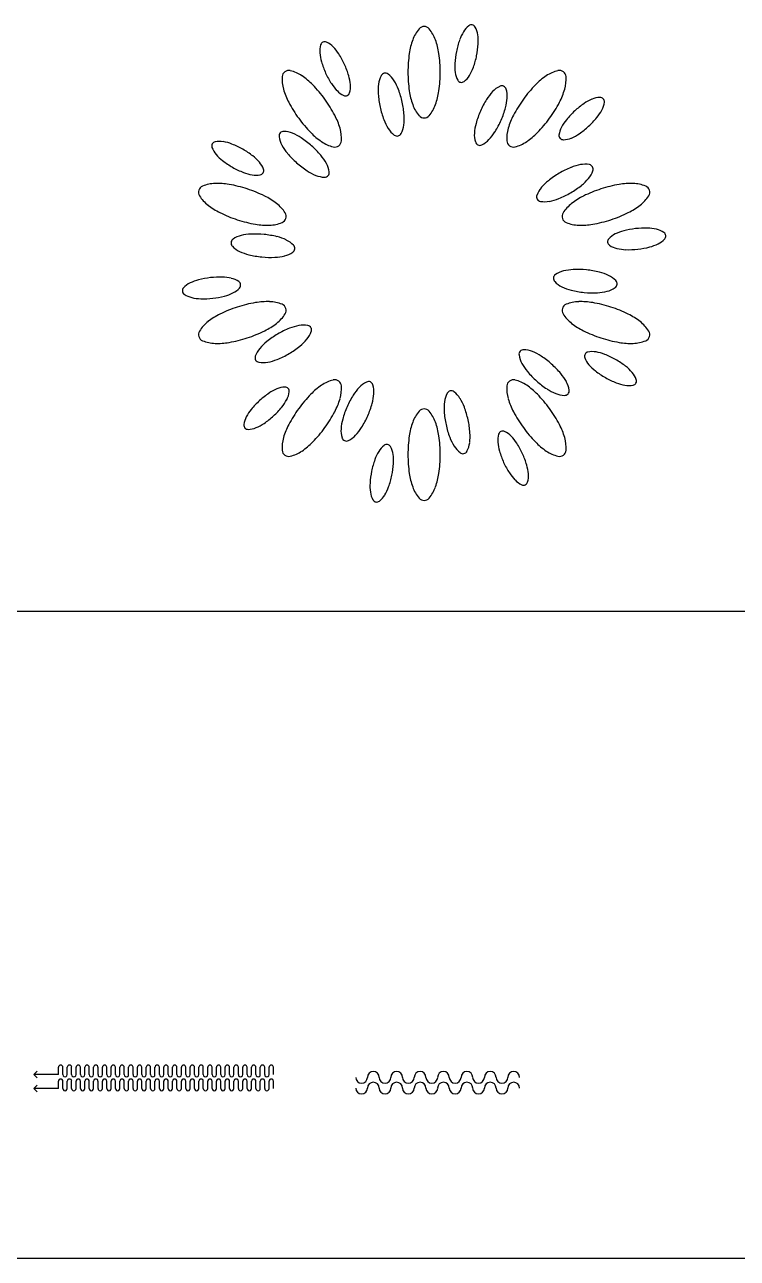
# Model space of a CAD drawing. Extents: x 185064 to 343242, y -369192 to -264966.
# Drawn here: x 213701 to 217319, y -355304 to -349043 of the extents above; entities that cross this region are included whole.
import ezdxf

# ---------------------------------------------------------------- set-up
doc = ezdxf.new("R2010")
doc.units = 0
doc.linetypes.add('HIDDEN2', pattern=[0.1875, 0.125, -0.0625])

# ---------------------------------------------------------------- blocks, each defined once
blk = doc.blocks.new('A$C60F32365')
at = {"color": 3}
for p, q in [((11.3, 811.1), (0, 799.6)), ((11.3, 727.6), (11.3, 811.1)), ((11.3, 811.1), (22.7, 799.6)), ((58.3, 811.1), (46.9, 799.6)), ((58.3, 727.6), (58.3, 811.1)), ((58.3, 811.1), (69.6, 799.6)), ((11.3, 727.6), (35.9, 727.6)), ((11.3, 712.7), (35.9, 712.7)), ((58.3, 727.6), (82.9, 727.6)), ((58.3, 712.7), (82.9, 712.7)), ((11.3, 697.9), (35.9, 697.9)), ((11.3, 683), (35.9, 683)), ((11.3, 668.1), (35.9, 668.1)), ((58.3, 697.9), (82.9, 697.9)), ((58.3, 683), (82.9, 683)), ((58.3, 668.1), (82.9, 668.1)), ((11.3, 653.3), (35.9, 653.3)), ((11.3, 638.4), (35.9, 638.4)), ((58.3, 653.3), (82.9, 653.3)), ((58.3, 638.4), (82.9, 638.4)), ((11.3, 623.6), (35.9, 623.6)), ((11.3, 608.7), (35.9, 608.7)), ((11.3, 593.8), (35.9, 593.8)), ((58.3, 623.6), (82.9, 623.6)), ((58.3, 608.7), (82.9, 608.7)), ((58.3, 593.8), (82.9, 593.8)), ((11.3, 579), (35.9, 579)), ((11.3, 564.1), (35.9, 564.1)), ((11.3, 549.6), (35.9, 549.6)), ((58.3, 579), (82.9, 579)), ((58.3, 564.1), (82.9, 564.1)), ((58.3, 549.6), (82.9, 549.6)), ((11.3, 534.7), (35.9, 534.7)), ((11.3, 519.9), (35.9, 519.9)), ((11.3, 505), (35.9, 505)), ((58.3, 534.7), (82.9, 534.7)), ((58.3, 519.9), (82.9, 519.9)), ((58.3, 505), (82.9, 505)), ((11.3, 490.2), (35.9, 490.2)), ((11.3, 475.3), (35.9, 475.3)), ((11.3, 460.4), (35.9, 460.4)), ((58.3, 490.2), (82.9, 490.2)), ((58.3, 475.3), (82.9, 475.3)), ((58.3, 460.4), (82.9, 460.4)), ((11.3, 445.6), (35.9, 445.6)), ((11.3, 430.7), (35.9, 430.7)), ((58.3, 445.6), (82.9, 445.6)), ((58.3, 430.7), (82.9, 430.7)), ((11.3, 415.8), (35.9, 415.8)), ((11.3, 401), (35.9, 401)), ((11.3, 386.1), (35.9, 386.1)), ((58.3, 415.8), (82.9, 415.8)), ((58.3, 401), (82.9, 401)), ((58.3, 386.1), (82.9, 386.1)), ((11.3, 371.2), (35.9, 371.2)), ((11.3, 356.4), (35.9, 356.4)), ((11.3, 356.4), (35.9, 356.4)), ((11.3, 341.5), (35.9, 341.5)), ((58.3, 371.2), (82.9, 371.2)), ((58.3, 356.4), (82.9, 356.4)), ((58.3, 356.4), (82.9, 356.4)), ((58.3, 341.5), (82.9, 341.5)), ((11.3, 326.6), (35.9, 326.6)), ((11.3, 311.8), (35.9, 311.8)), ((11.3, 296.9), (35.9, 296.9)), ((58.3, 326.6), (82.9, 326.6)), ((58.3, 311.8), (82.9, 311.8)), ((58.3, 296.9), (82.9, 296.9)), ((11.3, 282), (35.9, 282)), ((11.3, 267.2), (35.9, 267.2)), ((11.3, 252.3), (35.9, 252.3)), ((58.3, 282), (82.9, 282)), ((58.3, 267.2), (82.9, 267.2)), ((58.3, 252.3), (82.9, 252.3)), ((11.3, 237.5), (35.9, 237.5)), ((11.3, 222.6), (35.9, 222.6)), ((58.3, 237.5), (82.9, 237.5)), ((58.3, 222.6), (82.9, 222.6)), ((11.3, 207.7), (35.9, 207.7)), ((11.3, 193.2), (35.9, 193.2)), ((11.3, 178.4), (35.9, 178.4)), ((58.3, 207.7), (82.9, 207.7)), ((58.3, 193.2), (82.9, 193.2)), ((58.3, 178.4), (82.9, 178.4)), ((11.3, 163.5), (35.9, 163.5)), ((11.3, 148.6), (35.9, 148.6)), ((11.3, 133.8), (35.9, 133.8)), ((58.3, 163.5), (82.9, 163.5)), ((58.3, 148.6), (82.9, 148.6)), ((58.3, 133.8), (82.9, 133.8)), ((11.3, 118.9), (35.9, 118.9)), ((11.3, 104.1), (35.9, 104.1)), ((11.3, 89.2), (35.9, 89.2)), ((58.3, 118.9), (82.9, 118.9)), ((58.3, 104.1), (82.9, 104.1)), ((58.3, 89.2), (82.9, 89.2)), ((11.3, 74.3), (35.9, 74.3)), ((11.3, 59.5), (35.9, 59.5)), ((11.3, 44.6), (35.9, 44.6)), ((58.3, 74.3), (82.9, 74.3)), ((58.3, 59.5), (82.9, 59.5)), ((58.3, 44.6), (82.9, 44.6)), ((11.3, 29.7), (35.9, 29.7)), ((11.3, 14.9), (35.9, 14.9)), ((11.3, 0), (35.9, 0)), ((58.3, 29.7), (82.9, 29.7)), ((58.3, 14.9), (82.9, 14.9)), ((58.3, 0), (82.9, 0))]:
    blk.add_line(p, q, dxfattribs=at)
for centre, start, end in [((11.3, 705.3), 90, 270), ((35.9, 720.2), 270, 90), ((58.3, 705.3), 90, 270), ((82.9, 720.2), 270, 90), ((11.3, 675.6), 90, 270), ((35.9, 690.4), 270, 90), ((35.9, 660.7), 270, 90), ((58.3, 675.6), 90, 270), ((82.9, 690.4), 270, 90), ((82.9, 660.7), 270, 90), ((11.3, 645.8), 90, 270), ((35.9, 631), 270, 90), ((58.3, 645.8), 90, 270), ((82.9, 631), 270, 90), ((11.3, 616.1), 90, 270), ((11.3, 586.4), 90, 270), ((35.9, 601.3), 270, 90), ((58.3, 616.1), 90, 270), ((58.3, 586.4), 90, 270), ((82.9, 601.3), 270, 90), ((11.3, 556.7), 90, 270), ((35.9, 571.5), 270, 90), ((35.9, 542.2), 270, 90), ((58.3, 556.7), 90, 270), ((82.9, 571.5), 270, 90), ((82.9, 542.2), 270, 90), ((11.3, 527.3), 90, 270), ((11.3, 497.6), 90, 270), ((35.9, 512.4), 270, 90), ((58.3, 527.3), 90, 270), ((58.3, 497.6), 90, 270), ((82.9, 512.4), 270, 90), ((11.3, 467.9), 90, 270), ((35.9, 482.7), 270, 90), ((35.9, 453), 270, 90), ((58.3, 467.9), 90, 270), ((82.9, 482.7), 270, 90), ((82.9, 453), 270, 90), ((11.3, 438.1), 90, 270), ((35.9, 423.3), 270, 90), ((58.3, 438.1), 90, 270), ((82.9, 423.3), 270, 90), ((11.3, 408.4), 90, 270), ((11.3, 378.7), 90, 270), ((35.9, 393.5), 270, 90), ((58.3, 408.4), 90, 270), ((58.3, 378.7), 90, 270), ((82.9, 393.5), 270, 90), ((11.3, 348.9), 90, 270), ((35.9, 363.8), 270, 90), ((35.9, 363.8), 270, 90), ((35.9, 334.1), 270, 90), ((58.3, 348.9), 90, 270), ((82.9, 363.8), 270, 90), ((82.9, 363.8), 270, 90), ((82.9, 334.1), 270, 90), ((11.3, 319.2), 90, 270), ((11.3, 289.5), 90, 270), ((35.9, 304.3), 270, 90), ((58.3, 319.2), 90, 270), ((58.3, 289.5), 90, 270), ((82.9, 304.3), 270, 90), ((11.3, 259.7), 90, 270), ((35.9, 274.6), 270, 90), ((35.9, 244.9), 270, 90), ((58.3, 259.7), 90, 270), ((82.9, 274.6), 270, 90), ((82.9, 244.9), 270, 90), ((11.3, 230), 90, 270), ((35.9, 215.2), 270, 90), ((58.3, 230), 90, 270), ((82.9, 215.2), 270, 90), ((11.3, 200.3), 90, 270), ((11.3, 170.9), 90, 270), ((35.9, 185.8), 270, 90), ((58.3, 200.3), 90, 270), ((58.3, 170.9), 90, 270), ((82.9, 185.8), 270, 90), ((11.3, 141.2), 90, 270), ((35.9, 156.1), 270, 90), ((35.9, 126.3), 270, 90), ((58.3, 141.2), 90, 270), ((82.9, 156.1), 270, 90), ((82.9, 126.3), 270, 90), ((11.3, 111.5), 90, 270), ((11.3, 81.8), 90, 270), ((35.9, 96.6), 270, 90), ((58.3, 111.5), 90, 270), ((58.3, 81.8), 90, 270), ((82.9, 96.6), 270, 90), ((11.3, 52), 90, 270), ((35.9, 66.9), 270, 90), ((35.9, 37.2), 270, 90), ((58.3, 52), 90, 270), ((82.9, 66.9), 270, 90), ((82.9, 37.2), 270, 90), ((11.3, 22.3), 90, 270), ((35.9, 7.4), 270, 90), ((58.3, 22.3), 90, 270), ((82.9, 7.4), 270, 90)]:
    blk.add_arc(centre, 7.43, start, end, dxfattribs=at)
blk = doc.blocks.new('asrtasre')
at = {"color": 3, "lineweight": -2}
for centre, start, end in [((393855, -158037), 90, 270), ((393855, -158156), 270, 90), ((393855, -158275), 90, 270), ((393855, -158393), 270, 90), ((393855, -158512), 90, 270), ((393855, -158631), 270, 90), ((393855, -158750), 90, 270), ((393855, -158868), 270, 90), ((393855, -158987), 90, 270), ((393855, -159106), 270, 90), ((393855, -159224), 90, 270), ((393855, -159343), 270, 90), ((393855, -159462), 90, 270), ((393855, -159581), 270, 90)]:
    blk.add_arc(centre, 59.4, start, end, dxfattribs=at)
blk = doc.blocks.new('awetaeert')
at = {"color": 8}
for centre, radius, start, end in [((453596, 216421.2), 11.2, 90, 139.5474), ((453596, 216421.2), 11.2, 40.4526, 90), ((453695.1, 216403.6), 38, 127.9979, 148.9983), ((453676.1, 216427.9), 7.18, 78.4505, 127.9979), ((453676.1, 216427.9), 7.18, 28.903, 78.4505), ((453649.2, 216413), 38, 7.9026, 28.903), ((453632.6, 216389.9), 59.3, 139.5474, 160.5478), ((453559.3, 216389.9), 59.3, 19.4522, 40.4526), ((453729.8, 216382.8), 78.5, 148.9983, 160.1276), ((453609.1, 216407.5), 78.5, 356.7733, 7.9026), ((453457.4, 216390.8), 38, 163.9979, 184.9983), ((453427.8, 216399.3), 7.18, 114.4505, 163.9979), ((453427.8, 216399.3), 7.18, 64.903, 114.4505), ((453414.7, 216371.4), 38, 43.9026, 64.903), ((453385.6, 216343.4), 78.5, 32.7733, 43.9026), ((453692.2, 216368.9), 122.6, 160.5478, 171.6771), ((453499.7, 216368.9), 122.6, 8.3229, 19.4522), ((453787.8, 216361.8), 140.1, 168.4505, 176.7733), ((453787.8, 216361.8), 140.1, 160.1276, 168.4505), ((453547.6, 216410.9), 140.1, 348.4505, 356.7733), ((453497.7, 216394.4), 78.5, 184.9983, 196.1276), ((453556.9, 216411.5), 140.1, 196.1276, 204.4505), ((453333.8, 216310), 140.1, 24.4505, 32.7733), ((453787.5, 216354.9), 218.9, 171.6771, 180), ((453404.4, 216354.9), 218.9, 0, 8.3229), ((453726.2, 216365.3), 78.5, 176.7733, 187.9026), ((453547.6, 216410.9), 140.1, 340.1276, 348.4505), ((453414.9, 216343), 59.3, 175.5474, 196.5478), ((453366.9, 216346.7), 11.2, 126, 175.5474), ((453366.9, 216346.7), 11.2, 76.4526, 126), ((453355.6, 216299.9), 59.3, 55.4522, 76.4526), ((453319.8, 216247.9), 122.6, 44.3229, 55.4522), ((453556.9, 216411.5), 140.1, 204.4505, 212.7733), ((453333.8, 216310), 140.1, 16.1276, 24.4505), ((453393, 216327.1), 78.5, 4.9983, 16.1276), ((453560, 216329.5), 41.5, 151.8832, 172.8836), ((453530.3, 216345.4), 7.86, 102.3357, 151.8832), ((453530.3, 216345.4), 7.86, 52.7883, 102.3357), ((453509.9, 216318.6), 41.5, 31.7879, 52.7883), ((453787.5, 216354.9), 218.9, 180, 188.3229), ((453404.4, 216354.9), 218.9, 351.6771, 0), ((453686.1, 216359.7), 38, 187.9026, 208.903), ((453640.2, 216369.1), 38, 307.9979, 328.9983), ((453605.5, 216390), 78.5, 328.9983, 340.1276), ((453872.1, 216247.9), 122.6, 124.5478, 135.6771), ((453836.3, 216299.9), 59.3, 103.5474, 124.5478), ((453825, 216346.7), 11.2, 54, 103.5474), ((453825, 216346.7), 11.2, 4.4526, 54), ((453777, 216343), 59.3, 343.4522, 4.4526), ((453250.9, 216180.6), 218.9, 36, 44.3229), ((453505.1, 216378.1), 78.5, 212.7733, 223.9026), ((453433.3, 216330.7), 38, 343.9979, 4.9983), ((453603.9, 216324.1), 85.8, 172.8836, 184.0129), ((453472.3, 216295.3), 85.8, 20.6586, 31.7879), ((453659.2, 216344.9), 7.18, 208.903, 258.4505), ((453659.2, 216344.9), 7.18, 258.4505, 307.9979), ((453742.1, 216293.7), 41.5, 115.8832, 136.8836), ((453727.4, 216324.1), 7.86, 66.3357, 115.8832), ((453727.4, 216324.1), 7.86, 16.7883, 66.3357), ((453941, 216180.6), 218.9, 135.6771, 144), ((453475.5, 216361), 122.6, 196.5478, 207.6771), ((453250.9, 216180.6), 218.9, 27.6771, 36), ((453476, 216350.1), 38, 223.9026, 244.903), ((453462.9, 216322.2), 7.18, 244.903, 294.4505), ((453462.9, 216322.2), 7.18, 294.4505, 343.9979), ((453671.2, 216328.8), 153.2, 184.0129, 192.3357), ((453409.2, 216271.5), 153.2, 12.3357, 20.6586), ((453692.2, 216341), 122.6, 188.3229, 199.4522), ((453499.7, 216341), 122.6, 340.5478, 351.6771), ((453831.6, 216227.8), 153.2, 148.0129, 156.3357), ((453774.4, 216263.5), 85.8, 136.8836, 148.0129), ((453651, 216317.6), 85.8, 344.6586, 355.7879), ((453695.1, 216314.3), 41.5, 355.7879, 16.7883), ((453941, 216180.6), 218.9, 144, 152.3229), ((453716.4, 216361), 122.6, 332.3229, 343.4522), ((453910.7, 216237), 78.5, 112.9983, 124.1276), ((453894.9, 216274.3), 38, 91.9979, 112.9983), ((453893.8, 216305.1), 7.18, 42.4505, 91.9979), ((453893.8, 216305.1), 7.18, 352.903, 42.4505), ((453560.8, 216405.7), 218.9, 207.6771, 216), ((453671.2, 216328.8), 153.2, 192.3357, 200.6586), ((453409.2, 216271.5), 153.2, 4.0129, 12.3357), ((453632.6, 216319.9), 59.3, 199.4522, 220.4526), ((453559.3, 216319.9), 59.3, 319.5474, 340.5478), ((453831.6, 216227.8), 153.2, 156.3357, 164.6586), ((453586, 216335.4), 153.2, 336.3357, 344.6586), ((453631.1, 216405.7), 218.9, 324, 332.3229), ((453945.3, 216186), 140.1, 132.4505, 140.7733), ((453945.3, 216186), 140.1, 124.1276, 132.4505), ((453827.6, 216327.9), 78.5, 320.7733, 331.9026), ((453863.3, 216308.9), 38, 331.9026, 352.903), ((453560.8, 216405.7), 218.9, 216, 224.3229), ((453336.2, 216225.3), 122.6, 16.5478, 27.6771), ((453608.1, 216305), 85.8, 200.6586, 211.7879), ((453520.4, 216270.7), 41.5, 331.8832, 352.8836), ((453476.5, 216276.2), 85.8, 352.8836, 4.0129), ((453596, 216288.7), 11.2, 220.4526, 270), ((453596, 216288.7), 11.2, 270, 319.5474), ((453766.5, 216245.6), 85.8, 164.6586, 175.7879), ((453586, 216335.4), 153.2, 328.0129, 336.3357), ((453855.7, 216225.3), 122.6, 152.3229, 163.4522), ((453631.1, 216405.7), 218.9, 315.6771, 324), ((453897.6, 216225), 78.5, 140.7733, 151.9026), ((453779.8, 216366.9), 140.1, 312.4505, 320.7733), ((453358.3, 216246.9), 7.86, 138.3357, 187.8832), ((453391.7, 216251.5), 41.5, 187.8832, 208.8836), ((453358.3, 216246.9), 7.86, 88.7883, 138.3357), ((453357.6, 216213.2), 41.5, 67.7879, 88.7883), ((453340.9, 216172.2), 85.8, 56.6586, 67.7879), ((453303.8, 216115.9), 153.2, 48.3357, 56.6586), ((453491.9, 216338.4), 122.6, 224.3229, 235.4522), ((453396.8, 216243.3), 59.3, 355.5474, 16.5478), ((453570.5, 216281.7), 41.5, 211.7879, 232.7883), ((453550.1, 216254.8), 7.86, 232.7883, 282.3357), ((453550.1, 216254.8), 7.86, 282.3357, 331.8832), ((453722.4, 216248.9), 41.5, 175.7879, 196.7883), ((453643.1, 216299.7), 85.8, 316.8836, 328.0129), ((453795.1, 216243.3), 59.3, 163.4522, 184.4526), ((453700, 216338.4), 122.6, 304.5478, 315.6771), ((453831.3, 216247.9), 7.18, 172.903, 222.4505), ((453861.9, 216244), 38, 151.9026, 172.903), ((453830.2, 216278.6), 38, 271.9979, 292.9983), ((453814.4, 216315.9), 78.5, 292.9983, 304.1276), ((453779.8, 216366.9), 140.1, 304.1276, 312.4505), ((453243.7, 216230.2), 7.18, 150.4505, 199.9979), ((453272.6, 216240.8), 38, 199.9979, 220.9983), ((453243.7, 216230.2), 7.18, 100.903, 150.4505), ((453249.5, 216200), 38, 79.9026, 100.903), ((453242.4, 216160.2), 78.5, 68.7733, 79.9026), ((453220.1, 216102.7), 140.1, 60.4505, 68.7733), ((453220.1, 216102.7), 140.1, 52.1276, 60.4505), ((453430.4, 216272.9), 85.8, 208.8836, 220.0129), ((453303.8, 216115.9), 153.2, 40.0129, 48.3357), ((453456, 216286.4), 59.3, 235.4522, 256.4526), ((453444.8, 216239.6), 11.2, 256.4526, 306), ((453444.8, 216239.6), 11.2, 306, 355.5474), ((453690.2, 216239.1), 7.86, 196.7883, 246.3357), ((453690.2, 216239.1), 7.86, 246.3357, 295.8832), ((453675.4, 216269.4), 41.5, 295.8832, 316.8836), ((453747.1, 216239.6), 11.2, 184.4526, 234), ((453747.1, 216239.6), 11.2, 234, 283.5474), ((453735.9, 216286.4), 59.3, 283.5474, 304.5478), ((453831.3, 216247.9), 7.18, 222.4505, 271.9979), ((453303.2, 216267.3), 78.5, 220.9983, 232.1276), ((453341, 216316), 140.1, 232.1276, 240.4505), ((453257.9, 216151.4), 78.5, 40.9983, 52.1276), ((453288.5, 216177.9), 38, 19.9979, 40.9983), ((453482.1, 216316.2), 153.2, 220.0129, 228.3357), ((453482.1, 216316.2), 153.2, 228.3357, 236.6586), ((453355.4, 216159.2), 85.8, 28.8836, 40.0129), ((453341, 216316), 140.1, 240.4505, 248.7733), ((453318.7, 216258.5), 78.5, 248.7733, 259.9026), ((453311.6, 216218.7), 38, 259.9026, 280.903), ((453317.4, 216188.4), 7.18, 280.903, 330.4505), ((453317.4, 216188.4), 7.18, 330.4505, 19.9979), ((453445, 216259.9), 85.8, 236.6586, 247.7879), ((453394.2, 216180.6), 41.5, 7.8832, 28.8836), ((453427.6, 216185.2), 7.86, 318.3357, 7.8832), ((453901.9, 216051.8), 153.2, 120.3357, 128.6586), ((453901.9, 216051.8), 153.2, 112.0129, 120.3357), ((453876.7, 216114.3), 85.8, 100.8836, 112.0129), ((453868.3, 216157.8), 41.5, 79.8832, 100.8836), ((453842.4, 216202), 41.5, 319.7879, 340.7883), ((453874.2, 216190.9), 7.86, 30.3357, 79.8832), ((453874.2, 216190.9), 7.86, 340.7883, 30.3357), ((453225.3, 216151.9), 11.2, 112.4526, 162), ((453243.7, 216107.4), 59.3, 91.4522, 112.4526), ((453245.3, 216044.2), 122.6, 80.3229, 91.4522), ((453229.1, 215949.3), 218.9, 72, 80.3229), ((453428.3, 216218.9), 41.5, 247.7879, 268.7883), ((453427.6, 216185.2), 7.86, 268.7883, 318.3357), ((453826, 216133), 41.5, 139.7879, 160.7883), ((453859.8, 216104.4), 85.8, 128.6586, 139.7879), ((453766.5, 216283.2), 153.2, 300.3357, 308.6586), ((453808.6, 216230.6), 85.8, 308.6586, 319.7879), ((453962.8, 215949.3), 218.9, 99.6771, 108), ((453946.6, 216044.2), 122.6, 88.5478, 99.6771), ((453948.2, 216107.4), 59.3, 67.5474, 88.5478), ((453966.6, 216151.9), 11.2, 18, 67.5474), ((453225.3, 216151.9), 11.2, 162, 211.5474), ((453266.4, 216177.1), 59.3, 211.5474, 232.5478), ((453229.1, 215949.3), 218.9, 63.6771, 72), ((453271.8, 216035.6), 122.6, 52.5478, 63.6771), ((453794.2, 216144.1), 7.86, 160.7883, 210.3357), ((453794.2, 216144.1), 7.86, 210.3357, 259.8832), ((453791.8, 216220.7), 85.8, 280.8836, 292.0129), ((453766.5, 216283.2), 153.2, 292.0129, 300.3357), ((453920.1, 216035.6), 122.6, 116.3229, 127.4522), ((453962.8, 215949.3), 218.9, 108, 116.3229), ((453925.5, 216177.1), 59.3, 307.4522, 328.4526), ((453966.6, 216151.9), 11.2, 328.4526, 18), ((453304.8, 216227.3), 122.6, 232.5478, 243.6771), ((453310.3, 216085.8), 59.3, 31.5474, 52.5478), ((453800.1, 216177.3), 41.5, 259.8832, 280.8836), ((453881.6, 216085.8), 59.3, 127.4522, 148.4526), ((453887.1, 216227.3), 122.6, 296.3229, 307.4522), ((453347.5, 216313.6), 218.9, 243.6771, 252), ((453347.5, 216313.6), 218.9, 252, 260.3229), ((453331.3, 216218.7), 122.6, 260.3229, 271.4522), ((453332.9, 216155.4), 59.3, 271.4522, 292.4526), ((453351.3, 216111), 11.2, 292.4526, 342), ((453351.3, 216111), 11.2, 342, 31.5474), ((453840.6, 216111), 11.2, 148.4526, 198), ((453840.6, 216111), 11.2, 198, 247.5474), ((453859, 216155.4), 59.3, 247.5474, 268.5478), ((453860.6, 216218.7), 122.6, 268.5478, 279.6771), ((453844.4, 216313.6), 218.9, 279.6771, 288), ((453844.4, 216313.6), 218.9, 288, 296.3229), ((453296.3, 216038.4), 41.5, 103.7879, 124.7883), ((453306.8, 215995.4), 85.8, 92.6586, 103.7879), ((453310, 215928), 153.2, 84.3357, 92.6586), ((453310, 215928), 153.2, 76.0129, 84.3357), ((453326.3, 215993.5), 85.8, 64.8836, 76.0129), ((453936, 216047.2), 38, 115.9026, 136.903), ((453953.7, 216010.7), 78.5, 104.7733, 115.9026), ((453969.4, 215951.1), 140.1, 96.4505, 104.7733), ((453969.4, 215951.1), 140.1, 88.1276, 96.4505), ((453971.4, 216012.8), 78.5, 76.9983, 88.1276), ((453980.5, 216052.2), 38, 55.9979, 76.9983), ((453997.8, 216077.7), 7.18, 6.4505, 55.9979), ((453997.8, 216077.7), 7.18, 316.903, 6.4505), ((453277.1, 216066), 7.86, 174.3357, 223.8832), ((453277.1, 216066), 7.86, 124.7883, 174.3357), ((453301.4, 216089.4), 41.5, 223.8832, 244.8836), ((453345.1, 216033.5), 41.5, 43.8832, 64.8836), ((453369.3, 216056.9), 7.86, 304.7883, 354.3357), ((453369.3, 216056.9), 7.86, 354.3357, 43.8832), ((453913.5, 216068.2), 7.18, 136.903, 186.4505), ((453913.5, 216068.2), 7.18, 186.4505, 235.9979), ((453930.8, 216093.7), 38, 235.9979, 256.9983), ((453939.9, 216133.2), 78.5, 256.9983, 268.1276), ((453941.9, 216194.8), 140.1, 268.1276, 276.4505), ((453941.9, 216194.8), 140.1, 276.4505, 284.7733), ((453957.6, 216135.2), 78.5, 284.7733, 295.9026), ((453975.3, 216098.8), 38, 295.9026, 316.903), ((453320.1, 216129.5), 85.8, 244.8836, 256.0129), ((453336.4, 216194.9), 153.2, 256.0129, 264.3357), ((453336.4, 216194.9), 153.2, 264.3357, 272.6586), ((453339.6, 216127.5), 85.8, 272.6586, 283.7879), ((453350.1, 216084.6), 41.5, 283.7879, 304.7883), ((453841.8, 215978.4), 41.5, 103.7879, 124.7883), ((453852.3, 215935.4), 85.8, 92.6586, 103.7879), ((453855.5, 215868.1), 153.2, 84.3357, 92.6586), ((453855.5, 215868.1), 153.2, 76.0129, 84.3357), ((453871.8, 215933.5), 85.8, 64.8836, 76.0129), ((453216.6, 215964.2), 38, 115.9026, 136.903), ((453234.3, 215927.8), 78.5, 104.7733, 115.9026), ((453250, 215868.2), 140.1, 96.4505, 104.7733), ((453250, 215868.2), 140.1, 88.1276, 96.4505), ((453252, 215929.8), 78.5, 76.9983, 88.1276), ((453261.1, 215969.2), 38, 55.9979, 76.9983), ((453278.4, 215994.8), 7.18, 6.4505, 55.9979), ((453278.4, 215994.8), 7.18, 316.903, 6.4505), ((453822.6, 216006.1), 7.86, 124.7883, 174.3357), ((453822.6, 216006.1), 7.86, 174.3357, 223.8832), ((453846.8, 216029.4), 41.5, 223.8832, 244.8836), ((453890.5, 215973.6), 41.5, 43.8832, 64.8836), ((453914.8, 215996.9), 7.86, 304.7883, 354.3357), ((453914.8, 215996.9), 7.86, 354.3357, 43.8832), ((453194.1, 215985.2), 7.18, 136.903, 186.4505), ((453194.1, 215985.2), 7.18, 186.4505, 235.9979), ((453211.4, 216010.8), 38, 235.9979, 256.9983), ((453220.5, 216050.2), 78.5, 256.9983, 268.1276), ((453222.5, 216111.8), 140.1, 268.1276, 276.4505), ((453222.5, 216111.8), 140.1, 276.4505, 284.7733), ((453238.2, 216052.2), 78.5, 284.7733, 295.9026), ((453255.9, 216015.8), 38, 295.9026, 316.903), ((453865.6, 216069.5), 85.8, 244.8836, 256.0129), ((453881.9, 216134.9), 153.2, 256.0129, 264.3357), ((453881.9, 216134.9), 153.2, 264.3357, 272.6586), ((453885.1, 216067.6), 85.8, 272.6586, 283.7879), ((453895.6, 216024.6), 41.5, 283.7879, 304.7883), ((453347.5, 215749.4), 218.9, 108, 116.3229), ((453347.5, 215749.4), 218.9, 99.6771, 108), ((453331.3, 215844.3), 122.6, 88.5478, 99.6771), ((453332.9, 215907.5), 59.3, 67.5474, 88.5478), ((453351.3, 215952), 11.2, 18, 67.5474), ((453351.3, 215952), 11.2, 328.4526, 18), ((453840.6, 215952), 11.2, 162, 211.5474), ((453840.6, 215952), 11.2, 112.4526, 162), ((453859, 215907.5), 59.3, 91.4522, 112.4526), ((453860.6, 215844.3), 122.6, 80.3229, 91.4522), ((453844.4, 215749.4), 218.9, 72, 80.3229), ((453844.4, 215749.4), 218.9, 63.6771, 72), ((453266.4, 215885.9), 59.3, 127.4522, 148.4526), ((453304.8, 215835.7), 122.6, 116.3229, 127.4522), ((453271.8, 216027.4), 122.6, 296.3229, 307.4522), ((453310.3, 215977.2), 59.3, 307.4522, 328.4526), ((453881.6, 215977.2), 59.3, 211.5474, 232.5478), ((453920.1, 216027.4), 122.6, 232.5478, 243.6771), ((453887.1, 215835.7), 122.6, 52.5478, 63.6771), ((453925.5, 215885.9), 59.3, 31.5474, 52.5478), ((453225.3, 215911.1), 11.2, 148.4526, 198), ((453229.1, 216113.7), 218.9, 288, 296.3229), ((453425.4, 215779.7), 153.2, 120.3357, 128.6586), ((453425.4, 215779.7), 153.2, 112.0129, 120.3357), ((453400.1, 215842.2), 85.8, 100.8836, 112.0129), ((453391.8, 215885.7), 41.5, 79.8832, 100.8836), ((453365.9, 215929.9), 41.5, 319.7879, 340.7883), ((453397.7, 215918.8), 7.86, 30.3357, 79.8832), ((453397.7, 215918.8), 7.86, 340.7883, 30.3357), ((453962.8, 216113.7), 218.9, 243.6771, 252), ((453966.6, 215911.1), 11.2, 342, 31.5474), ((453225.3, 215911.1), 11.2, 198, 247.5474), ((453243.7, 215955.5), 59.3, 247.5474, 268.5478), ((453245.3, 216018.7), 122.6, 268.5478, 279.6771), ((453229.1, 216113.7), 218.9, 279.6771, 288), ((453383.3, 215832.3), 85.8, 128.6586, 139.7879), ((453290, 216011.1), 153.2, 300.3357, 308.6586), ((453332.1, 215958.5), 85.8, 308.6586, 319.7879), ((453962.8, 216113.7), 218.9, 252, 260.3229), ((453946.6, 216018.7), 122.6, 260.3229, 271.4522), ((453948.2, 215955.5), 59.3, 271.4522, 292.4526), ((453966.6, 215911.1), 11.2, 292.4526, 342), ((453317.7, 215872), 7.86, 160.7883, 210.3357), ((453349.5, 215860.9), 41.5, 139.7879, 160.7883), ((453317.7, 215872), 7.86, 210.3357, 259.8832), ((453315.2, 215948.6), 85.8, 280.8836, 292.0129), ((453290, 216011.1), 153.2, 292.0129, 300.3357), ((453764.3, 215877.7), 7.86, 138.3357, 187.8832), ((453797.7, 215882.3), 41.5, 187.8832, 208.8836), ((453764.3, 215877.7), 7.86, 88.7883, 138.3357), ((453763.6, 215844), 41.5, 67.7879, 88.7883), ((453746.9, 215803.1), 85.8, 56.6586, 67.7879), ((453709.8, 215746.7), 153.2, 48.3357, 56.6586), ((453874.5, 215874.5), 7.18, 150.4505, 199.9979), ((453903.4, 215885), 38, 199.9979, 220.9983), ((453874.5, 215874.5), 7.18, 100.903, 150.4505), ((453880.3, 215844.3), 38, 79.9026, 100.903), ((453873.2, 215804.4), 78.5, 68.7733, 79.9026), ((453850.9, 215747), 140.1, 60.4505, 68.7733), ((453850.9, 215747), 140.1, 52.1276, 60.4505), ((453323.6, 215905.2), 41.5, 259.8832, 280.8836), ((453836.5, 215903.7), 85.8, 208.8836, 220.0129), ((453888.1, 215947.1), 153.2, 220.0129, 228.3357), ((453709.8, 215746.7), 153.2, 40.0129, 48.3357), ((453934, 215911.6), 78.5, 220.9983, 232.1276), ((453971.8, 215960.2), 140.1, 232.1276, 240.4505), ((453888.7, 215795.6), 78.5, 40.9983, 52.1276), ((453919.3, 215822.2), 38, 19.9979, 40.9983), ((453456, 215776.6), 59.3, 103.5474, 124.5478), ((453444.8, 215823.4), 11.2, 54, 103.5474), ((453444.8, 215823.4), 11.2, 4.4526, 54), ((453516.5, 215793.5), 41.5, 115.8832, 136.8836), ((453501.8, 215823.8), 7.86, 66.3357, 115.8832), ((453501.8, 215823.8), 7.86, 16.7883, 66.3357), ((453469.5, 215814.1), 41.5, 355.7879, 16.7883), ((453747.1, 215823.4), 11.2, 126, 175.5474), ((453747.1, 215823.4), 11.2, 76.4526, 126), ((453735.9, 215776.6), 59.3, 55.4522, 76.4526), ((453888.1, 215947.1), 153.2, 228.3357, 236.6586), ((453761.5, 215790.1), 85.8, 28.8836, 40.0129), ((453800.2, 215811.5), 41.5, 7.8832, 28.8836), ((453971.8, 215960.2), 140.1, 240.4505, 248.7733), ((453949.5, 215902.8), 78.5, 248.7733, 259.9026), ((453948.2, 215832.7), 7.18, 280.903, 330.4505), ((453948.2, 215832.7), 7.18, 330.4505, 19.9979), ((453412.1, 215696), 140.1, 124.1276, 132.4505), ((453377.5, 215747.1), 78.5, 112.9983, 124.1276), ((453361.7, 215784.3), 38, 91.9979, 112.9983), ((453360.6, 215815.1), 7.18, 42.4505, 91.9979), ((453330, 215818.9), 38, 331.9026, 352.903), ((453360.6, 215815.1), 7.18, 352.903, 42.4505), ((453560.8, 215657.2), 218.9, 135.6771, 144), ((453491.9, 215724.5), 122.6, 124.5478, 135.6771), ((453396.8, 215819.6), 59.3, 343.4522, 4.4526), ((453605.9, 215727.5), 153.2, 148.0129, 156.3357), ((453548.8, 215763.2), 85.8, 136.8836, 148.0129), ((453425.4, 215817.3), 85.8, 344.6586, 355.7879), ((453671.5, 215792.2), 41.5, 151.8832, 172.8836), ((453641.8, 215808.1), 7.86, 102.3357, 151.8832), ((453641.8, 215808.1), 7.86, 52.7883, 102.3357), ((453621.4, 215781.3), 41.5, 31.7879, 52.7883), ((453795.1, 215819.6), 59.3, 175.5474, 196.5478), ((453700, 215724.5), 122.6, 44.3229, 55.4522), ((453631.1, 215657.2), 218.9, 36, 44.3229), ((453851.1, 215890.7), 85.8, 236.6586, 247.7879), ((453834.3, 215849.8), 41.5, 247.7879, 268.7883), ((453833.6, 215816.1), 7.86, 268.7883, 318.3357), ((453833.6, 215816.1), 7.86, 318.3357, 7.8832), ((453942.4, 215862.9), 38, 259.9026, 280.903), ((453364.3, 215735), 78.5, 140.7733, 151.9026), ((453412.1, 215696), 140.1, 132.4505, 140.7733), ((453246.6, 215876.9), 140.1, 312.4505, 320.7733), ((453294.3, 215838), 78.5, 320.7733, 331.9026), ((453560.8, 215657.2), 218.9, 144, 152.3229), ((453336.2, 215837.6), 122.6, 332.3229, 343.4522), ((453605.9, 215727.5), 153.2, 156.3357, 164.6586), ((453360.3, 215835.2), 153.2, 336.3357, 344.6586), ((453596, 215774.2), 11.2, 90, 139.5474), ((453596, 215774.2), 11.2, 40.4526, 90), ((453715.4, 215786.7), 85.8, 172.8836, 184.0129), ((453583.8, 215758), 85.8, 20.6586, 31.7879), ((453520.7, 215734.2), 153.2, 12.3357, 20.6586), ((453855.7, 215837.6), 122.6, 196.5478, 207.6771), ((453631.1, 215657.2), 218.9, 27.6771, 36), ((453328.6, 215754.1), 38, 151.9026, 172.903), ((453246.6, 215876.9), 140.1, 304.1276, 312.4505), ((453250.9, 215882.4), 218.9, 324, 332.3229), ((453540.9, 215745.4), 85.8, 164.6586, 175.7879), ((453360.3, 215835.2), 153.2, 328.0129, 336.3357), ((453632.6, 215743), 59.3, 139.5474, 160.5478), ((453559.3, 215743), 59.3, 19.4522, 40.4526), ((453782.7, 215791.5), 153.2, 184.0129, 192.3357), ((453520.7, 215734.2), 153.2, 4.0129, 12.3357), ((453941, 215882.4), 218.9, 207.6771, 216), ((453298.1, 215757.9), 7.18, 172.903, 222.4505), ((453298.1, 215757.9), 7.18, 222.4505, 271.9979), ((453297, 215788.7), 38, 271.9979, 292.9983), ((453281.2, 215825.9), 78.5, 292.9983, 304.1276), ((453475.5, 215701.9), 122.6, 152.3229, 163.4522), ((453250.9, 215882.4), 218.9, 315.6771, 324), ((453496.8, 215748.6), 41.5, 175.7879, 196.7883), ((453417.5, 215799.5), 85.8, 316.8836, 328.0129), ((453692.2, 215722), 122.6, 160.5478, 171.6771), ((453499.7, 215722), 122.6, 8.3229, 19.4522), ((453782.7, 215791.5), 153.2, 192.3357, 200.6586), ((453588, 215738.9), 85.8, 352.8836, 4.0129), ((453758.6, 215732.3), 38, 163.9979, 184.9983), ((453729, 215740.8), 7.18, 114.4505, 163.9979), ((453729, 215740.8), 7.18, 64.903, 114.4505), ((453715.9, 215712.9), 38, 43.9026, 64.903), ((453941, 215882.4), 218.9, 216, 224.3229), ((453716.4, 215701.9), 122.6, 16.5478, 27.6771), ((453414.9, 215720), 59.3, 163.4522, 184.4526), ((453319.8, 215815.1), 122.6, 304.5478, 315.6771), ((453464.5, 215738.9), 7.86, 196.7883, 246.3357), ((453464.5, 215738.9), 7.86, 246.3357, 295.8832), ((453449.8, 215769.2), 41.5, 295.8832, 316.8836), ((453551.7, 215693.8), 38, 127.9979, 148.9983), ((453532.7, 215718.1), 7.18, 78.4505, 127.9979), ((453532.7, 215718.1), 7.18, 28.903, 78.4505), ((453505.8, 215703.2), 38, 7.9026, 28.903), ((453787.5, 215708), 218.9, 171.6771, 180), ((453404.4, 215708), 218.9, 0, 8.3229), ((453719.6, 215767.7), 85.8, 200.6586, 211.7879), ((453682, 215744.4), 41.5, 211.7879, 232.7883), ((453631.9, 215733.4), 41.5, 331.8832, 352.8836), ((453798.9, 215735.8), 78.5, 184.9983, 196.1276), ((453686.8, 215684.8), 78.5, 32.7733, 43.9026), ((453635, 215651.5), 140.1, 24.4505, 32.7733), ((453872.1, 215815.1), 122.6, 224.3229, 235.4522), ((453777, 215720), 59.3, 355.5474, 16.5478), ((453366.9, 215716.2), 11.2, 184.4526, 234), ((453366.9, 215716.2), 11.2, 234, 283.5474), ((453355.6, 215763), 59.3, 283.5474, 304.5478), ((453586.4, 215673), 78.5, 148.9983, 160.1276), ((453465.7, 215697.6), 78.5, 356.7733, 7.9026), ((453787.5, 215708), 218.9, 180, 188.3229), ((453404.4, 215708), 218.9, 351.6771, 0), ((453661.6, 215717.5), 7.86, 232.7883, 282.3357), ((453661.6, 215717.5), 7.86, 282.3357, 331.8832), ((453858.1, 215752.9), 140.1, 196.1276, 204.4505), ((453635, 215651.5), 140.1, 16.1276, 24.4505), ((453836.3, 215763), 59.3, 235.4522, 256.4526), ((453825, 215716.2), 11.2, 256.4526, 306), ((453825, 215716.2), 11.2, 306, 355.5474), ((453644.4, 215652), 140.1, 168.4505, 176.7733), ((453644.4, 215652), 140.1, 160.1276, 168.4505), ((453404.1, 215701.1), 140.1, 348.4505, 356.7733), ((453858.1, 215752.9), 140.1, 204.4505, 212.7733), ((453694.2, 215668.6), 78.5, 4.9983, 16.1276), ((453582.8, 215655.5), 78.5, 176.7733, 187.9026), ((453404.1, 215701.1), 140.1, 340.1276, 348.4505), ((453692.2, 215694.1), 122.6, 188.3229, 199.4522), ((453499.7, 215694.1), 122.6, 340.5478, 351.6771), ((453806.3, 215719.6), 78.5, 212.7733, 223.9026), ((453777.2, 215691.5), 38, 223.9026, 244.903), ((453764.1, 215663.6), 7.18, 294.4505, 343.9979), ((453734.5, 215672.1), 38, 343.9979, 4.9983), ((453542.7, 215649.9), 38, 187.9026, 208.903), ((453496.8, 215659.3), 38, 307.9979, 328.9983), ((453462.1, 215680.2), 78.5, 328.9983, 340.1276), ((453632.6, 215673), 59.3, 199.4522, 220.4526), ((453559.3, 215673), 59.3, 319.5474, 340.5478), ((453764.1, 215663.6), 7.18, 244.903, 294.4505), ((453515.8, 215635), 7.18, 208.903, 258.4505), ((453515.8, 215635), 7.18, 258.4505, 307.9979), ((453596, 215641.8), 11.2, 220.4526, 270), ((453596, 215641.8), 11.2, 270, 319.5474)]:
    blk.add_arc(centre, radius, start, end, dxfattribs=at)

msp = doc.modelspace()

# ---------------------------------------------------------------- linework, layer by layer
at = {"color": 8}
for p, q in [((185063.7, -352018.9), (285394.8, -352018.9)), ((185063.7, -355303.8), (261952.9, -355303.8))]:
    msp.add_line(p, q, dxfattribs=at)

# ---------------------------------------------------------------- block references
at = {"linetype": 'HIDDEN2', "xscale": 3, "yscale": 3, "zscale": 3}
msp.add_blockref('awetaeert', (-1145059.2, -998349.2), dxfattribs=at)
at = {"xscale": 1.5, "yscale": 1.5, "zscale": 1.5, "rotation": 90.00000000000004}
msp.add_blockref('A$C60F32365', (214964, -354458.8), dxfattribs=at)
at = {"color": 7, "xscale": 0.5, "yscale": 0.5, "zscale": 0.5, "rotation": 90}
for p in [(136392.8, -551312.8), (136392.8, -551367.5)]:
    msp.add_blockref('asrtasre', p, dxfattribs=at)

doc.saveas('drawing.dxf')
